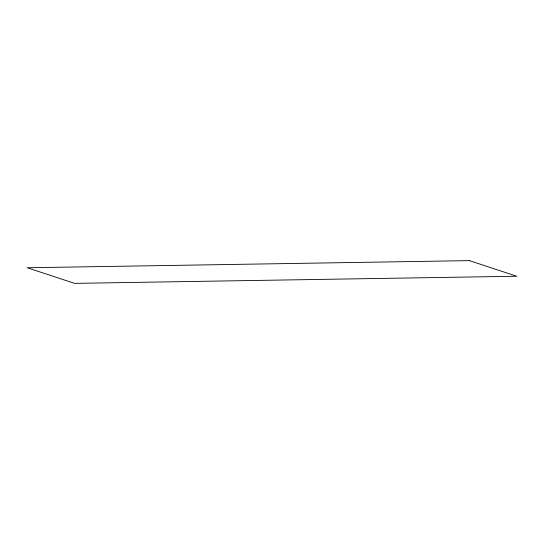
<?xml version="1.0" encoding="UTF-8"?>
<svg xmlns="http://www.w3.org/2000/svg" width="544" height="544" viewBox="0 0 544 544"><rect width="100%" height="100%" fill="white"/><g stroke="black" fill="none" stroke-linecap="round" stroke-linejoin="round"><path stroke-width="0.82" d="M469.35 260.624L27.2 267.757L74.65 283.376L516.8 276.243L469.35 260.624"/></g></svg>
